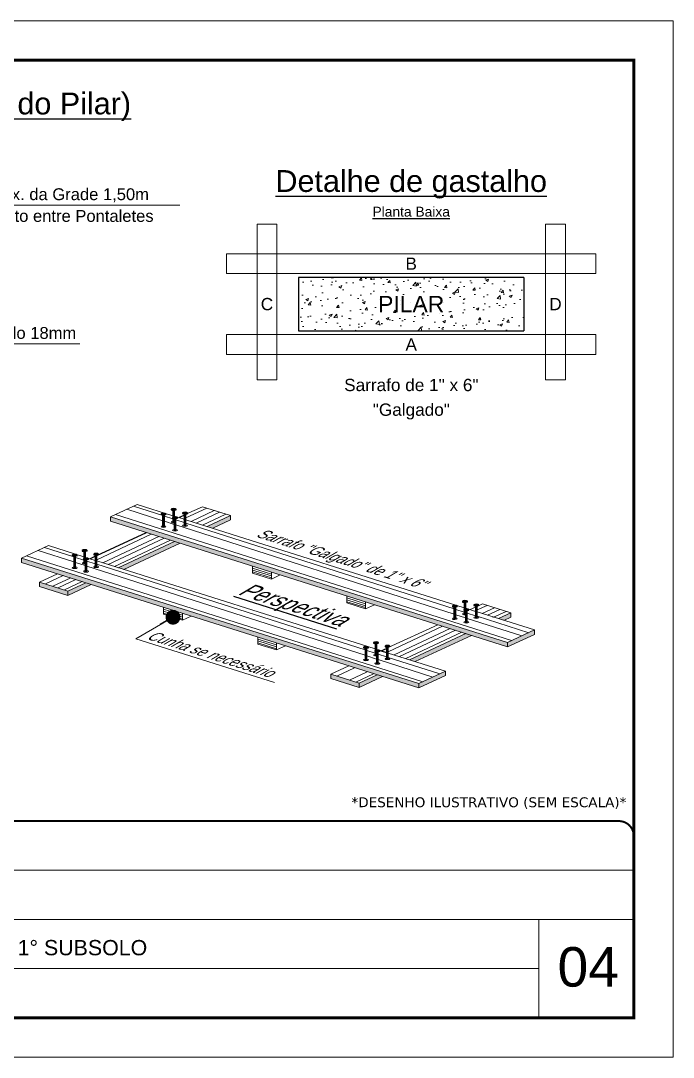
# Model space of a CAD drawing. Extents: x 2949 to 9230, y 1140 to 12527.
# Drawn here: x 8542 to 9203, y 11477 to 12527 of the extents above; entities that cross this region are included whole.
import ezdxf
from ezdxf.enums import TextEntityAlignment as Align

# ---------------------------------------------------------------- set-up
doc = ezdxf.new("R2010")
doc.units = 0
doc.linetypes.add('CONTINUO', pattern=[0])
doc.linetypes.add('DASHED', pattern=[0.75, 0.5, -0.25])
for name, color, linetype, lineweight in [('CARIMBO', 255, 'Continuous', 9), ('Folhas', 255, 'Continuous', 9), ('Hachura', 251, 'Continuous', 9), ('Madeira', 126, 'Continuous', 18), ('SARRAFO DE PRESSAO', 251, 'DASHED', 9)]:
    doc.layers.add(name, color=color, linetype=linetype, lineweight=lineweight)
doc.layers.add('COTA', color=241, linetype='Continuous')
doc.layers.add('Demarcação 2', color=7, linetype='Continuous', lineweight=9, true_color=0xe0e0e0)
doc.styles.add('ARIAL', font='arial.ttf')
doc.styles.get("Standard").update_dxf_attribs({"font": 'arial.ttf'})
doc.styles.add('stylellllll', font='verdana.ttf', dxfattribs={"height": 2})
doc.dimstyles.new('3x', dxfattribs={"dimtxt": 10, "dimasz": 5, "dimexe": 7, "dimexo": 5, "dimgap": 4, "dimtad": 1, "dimdec": 4, "dimlfac": 0.3333333333333333, "dimdsep": 46, "dimtxsty": 'Standard', "dimblk": 'DOT', "dimcen": 0.09, "dimclrd": 1, "dimclre": 1, "dimclrt": 2, "dimadec": 0, "dimazin": 2, "dimtfac": 1, "dimtdec": 4, "dimtmove": 0, "dimatfit": 3, "dimldrblk": 'DOT', "dimfxl": 1, "dimtolj": 1, "dimtzin": 0, "dimlwd": 9, "dimlwe": 9, "dimarcsym": 0})

# ---------------------------------------------------------------- blocks, each defined once
blk = doc.blocks.new('_Dot')
at = {"color": 0, "linetype": 'ByBlock', "lineweight": -2}
blk.add_line((-0.5, 0), (-1, 0), dxfattribs=at)
at = {"color": 0, "linetype": 'ByBlock', "const_width": 0.5}
blk.add_lwpolyline([(-0.25, 0, 1), (0.25, 0, 1)], format="xyb", close=True, dxfattribs=at)
blk = doc.blocks.new('9999999999')
at = {"color": 30, "linetype": 'CONTINUO'}
for p, q in [((98564.56196592061, 34379.63774966353), (99583.97835781069, 34379.63774966353)), ((98564.56196592061, 34329.8268713108), (99487.97835781069, 34329.8268713108)), ((99583.97835781069, 34329.8268713108), (99487.97835781069, 34329.8268713108)), ((99487.97835781069, 34329.8268713108), (99487.97835781069, 34230.20511460536)), ((98564.56196592063, 34280.01599295808), (99487.97835781069, 34280.01599295808))]:
    blk.add_line(p, q, dxfattribs=at)
at = {"color": 30, "linetype": 'CONTINUO', "const_width": 2}
blk.add_lwpolyline([(99583.97835781069, 34230.20511460536), (99583.97835781069, 34414.44862801625, 0.4142135623730951), (99568.97835781069, 34429.44862801625), (98228.97835781069, 34429.44862801625, 0.4142135623730951), (98213.97835781069, 34414.44862801625), (98213.97835781069, 34245.20511460536, 0.4142135623730951), (98228.97835781069, 34230.20511460536), (99583.97835781069, 34230.20511460536)], format="xyb", dxfattribs=at)
at = {"layer": 'Folhas'}
blk.add_lwpolyline([(98138.97835781069, 34190.20511460536), (99623.97835781069, 34190.20511460536), (99623.97835781069, 35240.20511460536), (98138.97835781069, 35240.20511460536)], close=True, dxfattribs=at)
at = {"layer": 'Folhas', "color": 30, "const_width": 3}
blk.add_lwpolyline([(98213.97835781069, 34230.20511460536), (99583.97835781069, 34230.20511460536), (99583.97835781069, 35200.20511460536), (98213.97835781069, 35200.20511460536)], close=True, dxfattribs=at)
at = {"color": 7, "linetype": 'Continuous', "ltscale": 5, "style": 'ARIAL'}
blk.add_text('TRECHO I - 1° SUBSOLO', height=15.48288, dxfattribs=at).set_placement((98837.6812528586, 34293.50777397008))

msp = doc.modelspace()

# ---------------------------------------------------------------- hatches: boundary and pattern name
at = {"layer": 'Demarcação 2'}
h = msp.add_hatch(color=256, dxfattribs=at)
h.paths.add_polyline_path([(8560.99537230769, 11958.07961275069), (8560.99537230769, 11953.67961275069), (8589.599247889448, 11944.63426578653), (8589.599247889448, 11949.03426578654)])
h.paths.add_polyline_path([(8613.389618349815, 11955.65815242666), (8607.745727480826, 11957.44290886614), (8589.599247889448, 11949.03426578654), (8589.599247889448, 11944.63426578654)])
h.paths.add_polyline_path([(8703.396157123003, 11997.36502210148), (8697.752266253956, 11999.14977854096), (8640.609337736882, 11972.67111704607), (8646.25322860587, 11970.88636060661)])
h.paths.add_polyline_path([(8754.406246970437, 12025.40187336102), (8730.61587651007, 12014.37798672089), (8736.259767379059, 12012.59323028144), (8754.406246970379, 12021.00187336104)])
h = msp.add_hatch(color=256, dxfattribs=at)
h.paths.add_polyline_path([(8632.76304644064, 12024.10119089977), (8632.76304644064, 12019.70119089978), (9034.870301454823, 11892.54360947311), (9034.870301454823, 11896.9436094731)])
h.paths.add_polyline_path([(9062.09002084189, 11905.15657409251), (9062.09002084189, 11909.55657409249), (9034.870301454823, 11896.94360947309), (9034.870301454823, 11892.54360947308)])
h = msp.add_hatch(color=256, dxfattribs=at)
h.paths.add_polyline_path([(8542.756507667451, 11982.39432122495), (8542.756507667451, 11977.99432122496), (8944.863762681693, 11850.83673979823), (8944.863762681693, 11855.23673979824)])
h.paths.add_polyline_path([(8972.083482068701, 11863.44970441765), (8972.083482068701, 11867.84970441764), (8944.863762681693, 11855.23673979824), (8944.863762681693, 11850.83673979823)])
h = msp.add_hatch(color=256, dxfattribs=at)
h.paths.add_polyline_path([(8998.318568254967, 11904.10229172191), (8992.67467738592, 11905.88704816137), (8935.531748868845, 11879.40838666646), (8941.175639737834, 11877.62363022701)])
h.paths.add_polyline_path([(9038.040876364365, 11926.90865586038), (9025.538287641975, 11921.1152563413), (9031.182178511022, 11919.33049990185), (9038.040876364365, 11922.50865586039)])
h.paths.add_polyline_path([(8908.312029481778, 11862.39542204706), (8902.66813861279, 11864.18017848652), (8884.521659021411, 11855.77153540692), (8884.521659021411, 11851.37153540692)])
h.paths.add_polyline_path([(8855.917783439596, 11864.81688237107), (8855.917783439596, 11860.41688237108), (8884.521659021411, 11851.37153540691), (8884.521659021411, 11855.77153540689)])
at = {"layer": 'Hachura'}
h = msp.add_hatch(dxfattribs=at)
h.set_pattern_fill('AR-CONC', color=256, scale=4, style=0)
h.set_pattern_definition([(49.99999999999999, (9107.453344566078, 16566.35760579072), (28.69040730403014, -2.510085399303804), [3, -33]), (355, (9107.453344566078, 16566.35760579072), (-5.55005334452, 30.08768534800047), [2.4, -26.4]), (100.4514, (9109.844211766089, 16566.14843219072), (23.14037526856086, 27.57758168243814), [2.549607599999986, -28.04568447999988]), (46.18420000000002, (9107.453344566078, 16574.35760579072), (42.68964194502578, -6.620760573160723), [4.499999999999991, -49.49999999999993]), (96.63559999999998, (9111.010814366076, 16573.80587351072), (37.38650822194813, 38.96471483601767), [3.824411519999993, -42.06851999999989]), (351.1842, (9107.453344566078, 16574.35760579072), (37.38647780534509, 38.96474403701298), [3.6, -39.6]), (21, (9111.453344566078, 16572.35760579072), (23.87628208473847, -16.10475562661355), [3, -33]), (326.0000000000001, (9111.453344566078, 16572.35760579072), (9.732613276863269, 29.00600180187412), [2.4, -26.4]), (71.4514, (9113.443033886084, 16571.01554155071), (33.6089051432596, 12.9012198683981), [2.5496076, -28.04568448]), (37.50000000000001, (9107.453344566078, 16566.35760579072), (0.4863942126916267, 13.31575415325246), [0, -26.08, 0, -26.8, 0, -26.5]), (7.499999999999999, (9107.453344566078, 16566.35760579072), (10.52278149768594, 15.77646847529441), [0, -15.28, 0, -25.48, 0, -10.1]), (327.5, (9098.533344566094, 16566.35760579072), (21.35289744689636, -0.902194869375192), [0, -10, 0, -31.2, 0, -41.4]), (317.5, (9094.533344566094, 16566.35760579072), (23.32744677369545, 4.004199293292706), [0, -13, 0, -20.72, 0, -29.4])])
h.paths.add_polyline_path([(8823.201665785833, 12266.66286488222), (8823.201665785833, 12212.74926488223), (9051.297665785853, 12212.74926488223), (9051.297665785853, 12266.66286488222)])
h.paths.add_polyline_path([(8899.61368433971, 12227.26446488223), (8974.885647231975, 12227.26446488223), (8974.885647231975, 12252.14766488222), (8899.61368433971, 12252.14766488222)], flags=24)
h = msp.add_hatch(dxfattribs=at)
h.set_pattern_fill('ANSI31', color=256, scale=15, angle=117.5, style=0)
h.set_pattern_definition([(162.5, (2131.409664830906, 18921.5343024498), (-0.5638233740705125, -1.788219282652925), [])])
h.paths.add_polyline_path([(8795.678173172026, 11968.18286280536), (8776.608922784158, 11974.2130941148), (8776.608922784158, 11967.2130941148), (8795.678173172026, 11961.18286280536)])
h = msp.add_hatch(dxfattribs=at)
h.set_pattern_fill('ANSI31', color=256, scale=15, angle=117.5, style=0)
h.set_pattern_definition([(162.5, (2226.755916770184, 18891.38314590261), (-0.5638233740705125, -1.788219282652925), [])])
h.paths.add_polyline_path([(8891.024425111274, 11938.03170625816), (8871.955174723436, 11944.0619375676), (8871.955174723436, 11937.0619375676), (8891.024425111274, 11931.03170625816)])
h = msp.add_hatch(dxfattribs=at)
h.set_pattern_fill('ANSI31', color=256, scale=15, angle=117.5, style=0)
h.set_pattern_definition([(162.5, (2041.403126057747, 18879.82743277492), (-0.5638233740705125, -1.788219282652925), [])])
h.paths.add_polyline_path([(8705.671634398837, 11919.47599313048), (8705.671634398837, 11926.47599313048), (8686.602384011, 11932.50622443993), (8686.602384011, 11925.50622443992)])
h = msp.add_hatch(dxfattribs=at)
h.set_pattern_fill('ANSI31', color=256, scale=15, angle=117.5, style=0)
h.set_pattern_definition([(162.5, (2136.749377997025, 18849.67627622773), (-0.5638233740705125, -1.788219282652925), [])])
h.paths.add_polyline_path([(8801.017886338115, 11896.32483658329), (8781.948635950248, 11902.35506789272), (8781.948635950248, 11895.35506789272), (8801.017886338115, 11889.32483658328)])

# ---------------------------------------------------------------- linework, layer by layer
for p, q in [((8684.047507640877, 12027.13269811791), (8684.047507640877, 12026.56012920088)), ((8684.079949192615, 12027.13269811791), (8686.665305744886, 12026.43995391759)), ((8684.164695140877, 12026.44294170088), (8685.6547961779, 12025.90058927737)), ((8684.288081442559, 12027.41272016878), (8687.639543417172, 12026.51469863922)), ((8684.810485782597, 12027.62720997548), (8688.365272476658, 12026.67470775156)), ((8685.6547961779, 12025.90058927737), (8685.6547961779, 12013.46686057093)), ((8685.696838378179, 12027.7854017414), (8688.872200685233, 12026.93456597555)), ((8685.9008899279, 12013.4389817633), (8685.9008899279, 12025.35127816388)), ((8688.856902409025, 12026.44294170088), (8687.366801372002, 12025.90058927737)), ((8687.366801372002, 12013.46260165768), (8687.366801372002, 12025.90058927737)), ((8688.974089909025, 12026.56012920088), (8688.974089909025, 12027.13269811791)), ((8694.259282906976, 12031.86458966687), (8694.259282906976, 12031.29202074984)), ((8694.291724458715, 12031.86458966687), (8696.877081010985, 12031.17184546655)), ((8694.376470406976, 12031.17483324984), (8695.866571444, 12030.63248082633)), ((8694.499856708659, 12032.14461171774), (8697.851318683272, 12031.24659018818)), ((8695.022261048696, 12032.35910152444), (8698.577047742758, 12031.40659930052)), ((8695.632175729348, 12023.46930145599), (8695.632175729348, 12022.89673253895)), ((8695.664617281087, 12023.46930145599), (8698.249973833357, 12022.77655725565)), ((8695.749363229348, 12022.77954503895), (8697.239464266371, 12022.23719261541)), ((8695.866571444, 12030.63248082633), (8695.866571444, 12023.74531795831)), ((8695.866571444, 12022.7368847376), (8695.866571444, 12018.19875211989)), ((8695.87274953103, 12023.74932350685), (8699.224211505643, 12022.85130197728)), ((8695.908613644278, 12032.51729329036), (8699.083975951333, 12031.6664575245)), ((8696.112665194, 12023.86949723075), (8696.112665194, 12030.08316971284)), ((8696.112665194, 12018.17087331226), (8696.112665194, 12022.64731393776)), ((8696.395153871068, 12023.96381331356), (8699.94994056513, 12023.0113110896)), ((8697.28150646665, 12024.12200507946), (8700.456868773705, 12023.2711693136)), ((8699.068677675124, 12031.17483324984), (8697.578576638101, 12030.63248082633)), ((8697.578576638101, 12024.14648860927), (8697.578576638101, 12030.63248082633)), ((8700.441570497496, 12022.77954503895), (8698.951469460473, 12022.23719261541)), ((8699.185865175124, 12031.29202074984), (8699.185865175124, 12031.86458966687)), ((8700.558757997496, 12022.89673253895), (8700.558757997496, 12023.46930145599)), ((8702.012000928255, 12023.42333368504), (8707.451239532471, 12025.94374629827)), ((8705.843950995448, 12028.20119300494), (8705.843950995448, 12027.62862408791)), ((8705.876392547187, 12028.20119300494), (8708.461749099457, 12027.50844880461)), ((8705.961138495448, 12027.51143658791), (8707.451239532471, 12026.96908416437)), ((8706.08452479713, 12028.48121505581), (8709.435986771743, 12027.58319352624)), ((8706.606929137168, 12028.69570486252), (8710.16171583123, 12027.74320263856)), ((8707.451239532471, 12026.96908416437), (8707.451239532471, 12014.53535545796)), ((8707.49328173275, 12028.85389662842), (8710.668644039804, 12028.00306086256)), ((8707.697333282471, 12014.50747665031), (8707.697333282471, 12026.41977305089)), ((8709.163244726573, 12026.73704841263), (8711.085240723944, 12027.62765522489)), ((8710.653345763596, 12027.51143658791), (8709.163244726573, 12026.96908416437)), ((8709.163244726573, 12014.53109654468), (8709.163244726573, 12026.96908416437)), ((8710.770533263596, 12027.62862408791), (8710.770533263596, 12028.20119300494)), ((8697.239464266371, 12022.23719261541), (8697.239464266371, 12009.803463909)), ((8697.485558016371, 12009.77558510135), (8697.485558016371, 12021.68788150193)), ((8698.951469460473, 12009.79920499572), (8698.951469460473, 12022.23719261541)), ((8619.156705953385, 11985.03017873778), (8669.148390672199, 12008.19512550511)), ((8594.040968867688, 11985.42582844309), (8594.040968867688, 11984.85325952606)), ((8594.073410419427, 11985.42582844309), (8596.658766971697, 11984.73308424277)), ((8594.158156367688, 11984.73607202606), (8595.648257404711, 11984.19371960255)), ((8594.28154266937, 11985.70585049396), (8597.633004643983, 11984.80782896439)), ((8594.803947009408, 11985.92034030066), (8598.35873370347, 11984.96783807674)), ((8595.648257404711, 11984.19371960255), (8595.648257404711, 11971.75999089611)), ((8595.69029960499, 11986.07853206659), (8598.865661912045, 11985.22769630073)), ((8595.894351154711, 11971.73211208848), (8595.894351154711, 11983.64440848905)), ((8598.850363635836, 11984.73607202606), (8597.360262598813, 11984.19371960255)), ((8597.360262598813, 11971.75573198286), (8597.360262598813, 11984.19371960255)), ((8598.967551135836, 11984.85325952606), (8598.967551135836, 11985.42582844309)), ((8604.252744133788, 11990.15771999205), (8604.252744133788, 11989.58515107502)), ((8604.285185685527, 11990.15771999205), (8606.870542237797, 11989.46497579173)), ((8604.369931633788, 11989.46796357502), (8605.860032670811, 11988.92561115151)), ((8604.49331793547, 11990.43774204292), (8607.844779910083, 11989.53972051334)), ((8605.015722275508, 11990.65223184962), (8608.57050896957, 11989.6997296257)), ((8605.62563695616, 11981.76243178117), (8605.62563695616, 11981.18986286413)), ((8605.658078507899, 11981.76243178117), (8608.243435060169, 11981.06968758082)), ((8605.74282445616, 11981.07267536413), (8607.232925493183, 11980.53032294059)), ((8605.860032670811, 11988.92561115151), (8605.860032670811, 11982.03844828349)), ((8605.860032670811, 11981.03001506278), (8605.860032670811, 11976.49188244507)), ((8605.866210757842, 11982.04245383203), (8609.217672732513, 11981.14443230246)), ((8605.90207487109, 11990.81042361555), (8609.077437178144, 11989.95958784969)), ((8606.106126420811, 11982.16262755594), (8606.106126420811, 11988.37630003801)), ((8606.106126420811, 11976.46400363744), (8606.106126420811, 11980.94044426294)), ((8606.38861509788, 11982.25694363874), (8609.943401792, 11981.30444141478)), ((8607.232925493183, 11980.53032294059), (8607.232925493183, 11968.09659423417)), ((8607.274967693462, 11982.41513540463), (8610.450330000516, 11981.56429963877)), ((8609.062138901936, 11989.46796357502), (8607.572037864913, 11988.92561115151)), ((8607.572037864913, 11982.43961893445), (8607.572037864913, 11988.92561115151)), ((8610.435031724308, 11981.07267536413), (8608.944930687285, 11980.53032294059)), ((8608.944930687285, 11968.0923353209), (8608.944930687285, 11980.53032294059)), ((8609.179326401936, 11989.58515107502), (8609.179326401936, 11990.15771999205)), ((8610.552219224308, 11981.18986286413), (8610.552219224308, 11981.76243178117)), ((8612.005462155066, 11981.71646401022), (8617.444700759283, 11984.23687662342)), ((8615.83741222226, 11986.49432333013), (8615.83741222226, 11985.92175441309)), ((8615.869853773998, 11986.49432333013), (8618.455210326269, 11985.80157912978)), ((8615.95459972226, 11985.80456691309), (8617.444700759283, 11985.26221448955)), ((8616.077986023942, 11986.77434538099), (8619.429447998613, 11985.87632385142)), ((8616.60039036398, 11986.9888351877), (8620.155177058099, 11986.03633296374)), ((8617.444700759283, 11985.26221448955), (8617.444700759283, 11972.82848578313)), ((8617.486742959562, 11987.14702695359), (8620.662105266616, 11986.29619118773)), ((8617.690794509283, 11972.80060697549), (8617.690794509283, 11984.71290337607)), ((8620.646806990408, 11985.80456691309), (8619.156705953385, 11985.26221448955)), ((8619.156705953385, 11972.82422686986), (8619.156705953385, 11985.26221448955)), ((8620.763994490408, 11985.92175441309), (8620.763994490408, 11986.49432333013)), ((8607.479019243183, 11968.06871542653), (8607.479019243183, 11979.98101182711)), ((8989.18169403894, 11938.60185928728), (8989.18169403894, 11938.02929037025)), ((8989.214135590679, 11938.60185928728), (8991.799492142949, 11937.90911508696)), ((8989.422267840622, 11938.88188133815), (8992.773729815235, 11937.98385980859)), ((8989.94467218066, 11939.09637114487), (8993.499458874721, 11938.14386892093)), ((8990.831024776242, 11939.25456291077), (8994.006387083296, 11938.40372714492)), ((8994.108276307088, 11938.02929037025), (8994.108276307088, 11938.60185928728)), ((8978.96991877284, 11933.86996773832), (8978.96991877284, 11933.29739882129)), ((8979.002360324579, 11933.86996773832), (8981.58771687685, 11933.177223538)), ((8979.08710627284, 11933.18021132129), (8980.577207309805, 11932.63785889778)), ((8979.210492574523, 11934.14998978919), (8982.561954549135, 11933.25196825963)), ((8979.73289691456, 11934.36447959591), (8983.287683608622, 11933.41197737197)), ((8980.577207309805, 11932.63785889778), (8980.577207309805, 11920.20413019134)), ((8980.619249510142, 11934.52267136181), (8983.794611817197, 11933.67183559596)), ((8980.823301059805, 11920.17625138371), (8980.823301059805, 11932.08854778429)), ((8983.779313540988, 11933.18021132129), (8982.289212503965, 11932.63785889778)), ((8982.289212503965, 11920.19987127809), (8982.289212503965, 11932.63785889778)), ((8983.896501040988, 11933.29739882129), (8983.896501040988, 11933.86996773832)), ((8989.29888153894, 11937.91210287025), (8990.788982575905, 11937.36975044674)), ((8990.554586861312, 11930.2065710764), (8990.554586861312, 11929.63400215936)), ((8990.58702841305, 11930.2065710764), (8993.17238496532, 11929.51382687606)), ((8990.671774361312, 11929.51681465936), (8992.161875398335, 11928.97446223582)), ((8990.788982575905, 11937.36975044674), (8990.788982575905, 11930.48258757872)), ((8990.788982575905, 11929.47415435801), (8990.788982575905, 11924.9360217403)), ((8990.795160662994, 11930.48659312726), (8994.146622637607, 11929.58857159769)), ((8991.035076325905, 11930.60676685118), (8991.035076325905, 11936.82043933325)), ((8991.035076325905, 11924.90814293267), (8991.035076325905, 11929.38458355817)), ((8991.317565003032, 11930.70108293397), (8994.872351697093, 11929.74858071001)), ((8992.161875398335, 11928.97446223582), (8992.161875398335, 11916.54073352941)), ((8992.203917598614, 11930.85927469987), (8995.379279905668, 11930.00843893402)), ((8992.407969148335, 11916.51285472176), (8992.407969148335, 11928.42515112234)), ((8993.991088807088, 11937.91210287025), (8992.500987770065, 11937.36975044674)), ((8992.500987770065, 11930.88375822968), (8992.500987770065, 11937.36975044674)), ((8995.36398162946, 11929.51681465936), (8993.873880592437, 11928.97446223582)), ((8993.873880592437, 11916.53647461613), (8993.873880592437, 11928.97446223582)), ((8995.48116912946, 11929.63400215936), (8995.48116912946, 11930.2065710764)), ((9000.766362127411, 11934.93846262536), (9000.766362127411, 11934.36589370832)), ((9000.79880367915, 11934.93846262536), (9003.38416023142, 11934.24571842502)), ((9000.883549627411, 11934.24870620832), (9002.373650664435, 11933.70635378478)), ((9001.006935929094, 11935.21848467622), (9004.358397903707, 11934.32046314665)), ((9001.529340269131, 11935.43297448293), (9005.084126963193, 11934.48047225897)), ((9002.373650664435, 11933.70635378478), (9002.373650664435, 11921.27262507837)), ((9002.415692864713, 11935.59116624883), (9005.591055171768, 11934.74033048297)), ((9002.619744414435, 11921.24474627072), (9002.619744414435, 11933.1570426713)), ((9005.57575689556, 11934.24870620832), (9004.085655858536, 11933.70635378478)), ((9004.085655858536, 11921.26836616509), (9004.085655858536, 11933.70635378478)), ((9005.69294439556, 11934.36589370832), (9005.69294439556, 11934.93846262536)), ((8899.175155265752, 11896.89498961245), (8899.175155265752, 11896.3224206954)), ((8899.20759681749, 11896.89498961245), (8901.79295336976, 11896.20224541211)), ((8899.415729067434, 11897.1750116633), (8902.767191042047, 11896.27699013376)), ((8899.938133407471, 11897.38950147002), (8903.492920101533, 11896.43699924608)), ((8900.824486003054, 11897.54769323593), (8903.999848310108, 11896.69685747007)), ((8904.1017375339, 11896.3224206954), (8904.1017375339, 11896.89498961245)), ((8888.963379999652, 11892.16309806349), (8888.963379999652, 11891.59052914644)), ((8888.99582155139, 11892.16309806349), (8891.581178103661, 11891.47035386315)), ((8889.080567499652, 11891.47334164644), (8890.570668536675, 11890.93098922293)), ((8889.203953801334, 11892.44312011434), (8892.555415775947, 11891.5450985848)), ((8889.726358141372, 11892.65760992106), (8893.281144835433, 11891.70510769712)), ((8890.570668536675, 11890.93098922293), (8890.570668536675, 11878.49726051649)), ((8890.612710736954, 11892.81580168697), (8893.788073044008, 11891.96496592111)), ((8890.816762286675, 11878.46938170887), (8890.816762286675, 11890.38167810945)), ((8893.7727747678, 11891.47334164644), (8892.282673730777, 11890.93098922293)), ((8892.282673730777, 11878.49300160324), (8892.282673730777, 11890.93098922293)), ((8893.8899622678, 11891.59052914644), (8893.8899622678, 11892.16309806349)), ((8899.292342765752, 11896.2052331954), (8900.782443802775, 11895.66288077189)), ((8900.548048088123, 11888.49970140155), (8900.548048088123, 11887.92713248451)), ((8900.580489639862, 11888.49970140155), (8903.165846192132, 11887.80695720123)), ((8900.665235588123, 11887.80994498451), (8902.155336625146, 11887.26759256098)), ((8900.782443802775, 11895.66288077189), (8900.782443802775, 11888.77571790387)), ((8900.782443802775, 11887.76728468317), (8900.782443802775, 11883.22915206545)), ((8900.788621889806, 11888.77972345242), (8904.140083864419, 11887.88170192284)), ((8901.028537552775, 11888.89989717633), (8901.028537552775, 11895.11356965841)), ((8901.028537552775, 11883.20127325783), (8901.028537552775, 11887.67771388332)), ((8901.311026229843, 11888.99421325912), (8904.865812923905, 11888.04171103517)), ((8902.155336625146, 11887.26759256098), (8902.155336625146, 11874.83386385456)), ((8902.197378825425, 11889.15240502503), (8905.37274113248, 11888.30156925918)), ((8902.401430375146, 11874.80598504691), (8902.401430375146, 11886.71828144749)), ((8903.9845500339, 11896.2052331954), (8902.494448996877, 11895.66288077189)), ((8902.494448996877, 11889.17688855483), (8902.494448996877, 11895.66288077189)), ((8902.494448996877, 11889.85570661955), (8912.367111891246, 11886.73369397183)), ((8905.357442856272, 11887.80994498451), (8903.867341819248, 11887.26759256098)), ((8903.867341819248, 11874.82960494129), (8903.867341819248, 11887.26759256098)), ((8905.474630356272, 11887.92713248451), (8905.474630356272, 11888.49970140155)), ((8906.92787328703, 11888.45373363061), (8912.367111891246, 11890.97414624384)), ((8906.92787328703, 11888.45373363062), (8912.367111891246, 11890.97414624384)), ((8910.759823354223, 11893.23159295051), (8910.759823354223, 11892.65902403347)), ((8910.792264905962, 11893.23159295051), (8913.377621458232, 11892.53884875019)), ((8910.877010854223, 11892.54183653347), (8912.367111891246, 11891.99948410994)), ((8911.000397155905, 11893.51161500137), (8914.351859130518, 11892.6135934718)), ((8911.522801495943, 11893.72610480808), (8915.077588190004, 11892.77360258413)), ((8912.367111891246, 11891.99948410994), (8912.367111891246, 11879.56575540352)), ((8912.409154091525, 11893.88429657399), (8915.58451639858, 11893.03346080814)), ((8912.613205641246, 11879.53787659587), (8912.613205641246, 11891.45017299645)), ((8915.569218122371, 11892.54183653347), (8914.079117085348, 11891.99948410994)), ((8914.079117085348, 11879.56149649025), (8914.079117085348, 11891.99948410994)), ((8915.686405622371, 11892.65902403347), (8915.686405622371, 11893.23159295051))]:
    msp.add_line(p, q)
at = {"const_width": 0.1171875}
for points in [[(8697.371550915268, 12026.04345817414, -0.1838797575919142), (8696.12892270254, 12026.04345817414, -0.1838797575919142)], [(8697.371550915268, 12025.10595817414, -0.1838797575919142), (8696.12892270254, 12025.10595817414, -0.1838797575919142)], [(8696.799117359478, 12024.05489521661, -0.09823589204761603), (8696.12892270254, 12024.16845817414)], [(8697.371550915268, 12024.16845817414, -0.02573321317249766), (8697.200576425792, 12024.11326743952, -0.02573321317249766)], [(8687.159775649168, 12021.31156662518, -0.1838797575919142), (8685.917147436441, 12021.31156662518, -0.1838797575919142)], [(8687.159775649168, 12020.37406662518, -0.1838797575919142), (8685.917147436441, 12020.37406662518, -0.1838797575919142)], [(8687.159775649168, 12019.43656662518, -0.1838797575919142), (8685.917147436441, 12019.43656662518, -0.1838797575919142)], [(8687.159775649168, 12018.49906662518, -0.1838797575919142), (8685.917147436441, 12018.49906662518, -0.1838797575919142)], [(8687.159775649168, 12017.56156662518, -0.1838797575919142), (8685.917147436441, 12017.56156662518, -0.1838797575919142)], [(8687.159775649168, 12016.62406662518, -0.1838797575919142), (8685.917147436441, 12016.62406662518, -0.1838797575919142)], [(8687.159775649168, 12015.68656662518, -0.1838797575919142), (8685.917147436441, 12015.68656662518, -0.1838797575919142)], [(8687.159775649168, 12014.74906662518, -0.1838797575919142), (8685.917147436441, 12014.74906662518, -0.1838797575919142)], [(8697.221097029425, 12022.24387774295, -0.1605237656788521), (8696.12892270254, 12022.29345817414)], [(8697.239464266371, 12021.31162822553, -0.1633298120619627), (8696.12892270254, 12021.35595817414)], [(8697.239464266371, 12020.37412822553, -0.1633298120619627), (8696.12892270254, 12020.41845817414)], [(8697.239464266371, 12019.43662822553, -0.1633298120619627), (8696.12892270254, 12019.48095817414)], [(8698.74444373764, 12017.64816996322, -0.1838797575919142), (8697.501815524913, 12017.64816996322, -0.1838797575919142)], [(8698.74444373764, 12016.71066996322, -0.1838797575919142), (8697.501815524913, 12016.71066996322, -0.1838797575919142)], [(8698.74444373764, 12015.77316996322, -0.1838797575919142), (8697.501815524913, 12015.77316996322, -0.1838797575919142)], [(8698.74444373764, 12014.83566996322, -0.1838797575919142), (8697.501815524913, 12014.83566996322, -0.1838797575919142)], [(8698.74444373764, 12013.89816996322, -0.1838797575919142), (8697.501815524913, 12013.89816996322, -0.1838797575919142)], [(8698.74444373764, 12012.96066996322, -0.1838797575919142), (8697.501815524913, 12012.96066996322, -0.1838797575919142)], [(8698.74444373764, 12012.02316996322, -0.1838797575919142), (8697.501815524913, 12012.02316996322, -0.1838797575919142)], [(8708.95621900374, 12022.38006151218, -0.1838797575919142), (8707.713590791012, 12022.38006151218, -0.1838797575919142)], [(8708.95621900374, 12021.44256151218, -0.1838797575919142), (8707.713590791012, 12021.44256151218, -0.1838797575919142)], [(8708.95621900374, 12020.50506151218, -0.1838797575919142), (8707.713590791012, 12020.50506151218, -0.1838797575919142)], [(8708.95621900374, 12019.56756151218, -0.1838797575919142), (8707.713590791012, 12019.56756151218, -0.1838797575919142)], [(8708.95621900374, 12018.63006151218, -0.1838797575919142), (8707.713590791012, 12018.63006151218, -0.1838797575919142)], [(8708.95621900374, 12017.69256151218, -0.1838797575919142), (8707.713590791012, 12017.69256151218, -0.1838797575919142)], [(8708.95621900374, 12016.75506151218, -0.1838797575919142), (8707.713590791012, 12016.75506151218, -0.1838797575919142)], [(8708.95621900374, 12015.81756151218, -0.1838797575919142), (8707.713590791012, 12015.81756151218, -0.1838797575919142)], [(8698.74444373764, 12011.08566996322, -0.1838797575919142), (8697.501815524913, 12011.08566996322, -0.1838797575919142)], [(8607.36501214208, 11984.33658849932, -0.1838797575919142), (8606.122383929353, 11984.33658849932, -0.1838797575919142)], [(8607.36501214208, 11983.39908849932, -0.1838797575919142), (8606.122383929353, 11983.39908849932, -0.1838797575919142)], [(8606.79257858629, 11982.34802554179, -0.09823589204761603), (8606.122383929353, 11982.46158849932)], [(8607.214558256295, 11980.53700806813, -0.1605237656788521), (8606.122383929353, 11980.58658849932)], [(8607.36501214208, 11982.46158849932, -0.02573321317249766), (8607.194037652662, 11982.40639776468, -0.02573321317249766)], [(8618.949680230551, 11980.67319183737, -0.1838797575919142), (8617.707052017824, 11980.67319183737, -0.1838797575919142)], [(8597.15323687598, 11979.60469695036, -0.1838797575919142), (8595.910608663253, 11979.60469695036, -0.1838797575919142)], [(8597.15323687598, 11978.66719695036, -0.1838797575919142), (8595.910608663253, 11978.66719695036, -0.1838797575919142)], [(8597.15323687598, 11977.72969695036, -0.1838797575919142), (8595.910608663253, 11977.72969695036, -0.1838797575919142)], [(8597.15323687598, 11976.79219695036, -0.1838797575919142), (8595.910608663253, 11976.79219695036, -0.1838797575919142)], [(8597.15323687598, 11975.85469695036, -0.1838797575919142), (8595.910608663253, 11975.85469695036, -0.1838797575919142)], [(8597.15323687598, 11974.91719695036, -0.1838797575919142), (8595.910608663253, 11974.91719695036, -0.1838797575919142)], [(8597.15323687598, 11973.97969695036, -0.1838797575919142), (8595.910608663253, 11973.97969695036, -0.1838797575919142)], [(8597.15323687598, 11973.04219695036, -0.1838797575919142), (8595.910608663253, 11973.04219695036, -0.1838797575919142)], [(8607.232925493183, 11979.60475855071, -0.1633298120619627), (8606.122383929353, 11979.64908849932)], [(8607.232925493183, 11978.66725855071, -0.1633298120619627), (8606.122383929353, 11978.71158849932)], [(8607.232925493183, 11977.72975855071, -0.1633298120619627), (8606.122383929353, 11977.77408849932)], [(8608.737904964451, 11975.94130028841, -0.1838797575919142), (8607.495276751724, 11975.94130028841, -0.1838797575919142)], [(8608.737904964451, 11975.00380028841, -0.1838797575919142), (8607.495276751724, 11975.00380028841, -0.1838797575919142)], [(8608.737904964451, 11974.06630028841, -0.1838797575919142), (8607.495276751724, 11974.06630028841, -0.1838797575919142)], [(8608.737904964451, 11973.12880028841, -0.1838797575919142), (8607.495276751724, 11973.12880028841, -0.1838797575919142)], [(8608.737904964451, 11972.19130028841, -0.1838797575919142), (8607.495276751724, 11972.19130028841, -0.1838797575919142)], [(8608.737904964451, 11971.25380028841, -0.1838797575919142), (8607.495276751724, 11971.25380028841, -0.1838797575919142)], [(8608.737904964451, 11970.31630028841, -0.1838797575919142), (8607.495276751724, 11970.31630028841, -0.1838797575919142)], [(8618.949680230551, 11979.73569183737, -0.1838797575919142), (8617.707052017824, 11979.73569183737, -0.1838797575919142)], [(8618.949680230551, 11978.79819183737, -0.1838797575919142), (8617.707052017824, 11978.79819183737, -0.1838797575919142)], [(8618.949680230551, 11977.86069183737, -0.1838797575919142), (8617.707052017824, 11977.86069183737, -0.1838797575919142)], [(8618.949680230551, 11976.92319183737, -0.1838797575919142), (8617.707052017824, 11976.92319183737, -0.1838797575919142)], [(8618.949680230551, 11975.98569183737, -0.1838797575919142), (8617.707052017824, 11975.98569183737, -0.1838797575919142)], [(8618.949680230551, 11975.04819183737, -0.1838797575919142), (8617.707052017824, 11975.04819183737, -0.1838797575919142)], [(8618.949680230551, 11974.11069183737, -0.1838797575919142), (8617.707052017824, 11974.11069183737, -0.1838797575919142)], [(8608.737904964451, 11969.37880028841, -0.1838797575919142), (8607.495276751724, 11969.37880028841, -0.1838797575919142)], [(8982.082186781074, 11928.04883624559, -0.1838797575919142), (8980.839558568347, 11928.04883624559, -0.1838797575919142)], [(8992.293962047173, 11932.78072779455, -0.1838797575919142), (8991.051333834446, 11932.78072779455, -0.1838797575919142)], [(8992.293962047173, 11931.84322779455, -0.1838797575919142), (8991.051333834446, 11931.84322779455, -0.1838797575919142)], [(8991.721528491384, 11930.79216483702, -0.09823589204761603), (8991.051333834446, 11930.90572779455)], [(8992.143508161389, 11928.98114736336, -0.1605237656788521), (8991.051333834446, 11929.03072779455)], [(8992.161875398335, 11928.04889784594, -0.1633298120619627), (8991.051333834446, 11928.09322779455)], [(8992.293962047173, 11930.90572779455, -0.02573321317249766), (8992.122987557756, 11930.85053705993, -0.02573321317249766)], [(9003.878630135703, 11929.11733113259, -0.1838797575919142), (9002.636001922976, 11929.11733113259, -0.1838797575919142)], [(9003.878630135703, 11928.17983113259, -0.1838797575919142), (9002.636001922976, 11928.17983113259, -0.1838797575919142)], [(8982.082186781074, 11927.11133624559, -0.1838797575919142), (8980.839558568347, 11927.11133624559, -0.1838797575919142)], [(8982.082186781074, 11926.17383624559, -0.1838797575919142), (8980.839558568347, 11926.17383624559, -0.1838797575919142)], [(8982.082186781074, 11925.23633624559, -0.1838797575919142), (8980.839558568347, 11925.23633624559, -0.1838797575919142)], [(8982.082186781074, 11924.29883624559, -0.1838797575919142), (8980.839558568347, 11924.29883624559, -0.1838797575919142)], [(8982.082186781074, 11923.36133624559, -0.1838797575919142), (8980.839558568347, 11923.36133624559, -0.1838797575919142)], [(8982.082186781074, 11922.42383624559, -0.1838797575919142), (8980.839558568347, 11922.42383624559, -0.1838797575919142)], [(8982.082186781074, 11921.48633624559, -0.1838797575919142), (8980.839558568347, 11921.48633624559, -0.1838797575919142)], [(8992.161875398335, 11927.11139784594, -0.1633298120619627), (8991.051333834446, 11927.15572779455)], [(8992.161875398335, 11926.17389784594, -0.1633298120619627), (8991.051333834446, 11926.21822779455)], [(8993.666854869603, 11924.38543958364, -0.1838797575919142), (8992.424226656876, 11924.38543958364, -0.1838797575919142)], [(8993.666854869603, 11923.44793958364, -0.1838797575919142), (8992.424226656876, 11923.44793958364, -0.1838797575919142)], [(8993.666854869603, 11922.51043958364, -0.1838797575919142), (8992.424226656876, 11922.51043958364, -0.1838797575919142)], [(8993.666854869603, 11921.57293958364, -0.1838797575919142), (8992.424226656876, 11921.57293958364, -0.1838797575919142)], [(8993.666854869603, 11920.63543958364, -0.1838797575919142), (8992.424226656876, 11920.63543958364, -0.1838797575919142)], [(8993.666854869603, 11919.69793958364, -0.1838797575919142), (8992.424226656876, 11919.69793958364, -0.1838797575919142)], [(8993.666854869603, 11918.76043958364, -0.1838797575919142), (8992.424226656876, 11918.76043958364, -0.1838797575919142)], [(8993.666854869603, 11917.82293958364, -0.1838797575919142), (8992.424226656876, 11917.82293958364, -0.1838797575919142)], [(9003.878630135703, 11927.24233113259, -0.1838797575919142), (9002.636001922976, 11927.24233113259, -0.1838797575919142)], [(9003.878630135703, 11926.30483113259, -0.1838797575919142), (9002.636001922976, 11926.30483113259, -0.1838797575919142)], [(9003.878630135703, 11925.36733113259, -0.1838797575919142), (9002.636001922976, 11925.36733113259, -0.1838797575919142)], [(9003.878630135703, 11924.42983113259, -0.1838797575919142), (9002.636001922976, 11924.42983113259, -0.1838797575919142)], [(9003.878630135703, 11923.49233113259, -0.1838797575919142), (9002.636001922976, 11923.49233113259, -0.1838797575919142)], [(9003.878630135703, 11922.55483113259, -0.1838797575919142), (9002.636001922976, 11922.55483113259, -0.1838797575919142)], [(8892.075648007944, 11886.34196657074, -0.1838797575919142), (8890.833019795216, 11886.34196657074, -0.1838797575919142)], [(8902.287423274043, 11891.0738581197, -0.1838797575919142), (8901.044795061316, 11891.0738581197, -0.1838797575919142)], [(8902.287423274043, 11890.1363581197, -0.1838797575919142), (8901.044795061316, 11890.1363581197, -0.1838797575919142)], [(8901.714989718253, 11889.08529516217, -0.09823589204761603), (8901.044795061316, 11889.1988581197)], [(8902.1369693882, 11887.27427768851, -0.1605237656788521), (8901.044795061316, 11887.3238581197)], [(8902.155336625146, 11886.3420281711, -0.1633298120619627), (8901.044795061316, 11886.3863581197)], [(8902.287423274043, 11889.1988581197, -0.02573321317249766), (8902.116448784567, 11889.14366738508, -0.02573321317249766)], [(8913.872091362515, 11887.41046145775, -0.1838797575919142), (8912.629463149788, 11887.41046145775, -0.1838797575919142)], [(8913.872091362515, 11886.47296145775, -0.1838797575919142), (8912.629463149788, 11886.47296145775, -0.1838797575919142)], [(8892.075648007944, 11885.40446657074, -0.1838797575919142), (8890.833019795216, 11885.40446657074, -0.1838797575919142)], [(8892.075648007944, 11884.46696657074, -0.1838797575919142), (8890.833019795216, 11884.46696657074, -0.1838797575919142)], [(8892.075648007944, 11883.52946657074, -0.1838797575919142), (8890.833019795216, 11883.52946657074, -0.1838797575919142)], [(8892.075648007944, 11882.59196657074, -0.1838797575919142), (8890.833019795216, 11882.59196657074, -0.1838797575919142)], [(8892.075648007944, 11881.65446657074, -0.1838797575919142), (8890.833019795216, 11881.65446657074, -0.1838797575919142)], [(8892.075648007944, 11880.71696657074, -0.1838797575919142), (8890.833019795216, 11880.71696657074, -0.1838797575919142)], [(8892.075648007944, 11879.77946657074, -0.1838797575919142), (8890.833019795216, 11879.77946657074, -0.1838797575919142)], [(8902.155336625146, 11885.4045281711, -0.1633298120619627), (8901.044795061316, 11885.4488581197)], [(8902.155336625146, 11884.4670281711, -0.1633298120619627), (8901.044795061316, 11884.5113581197)], [(8903.660316096415, 11882.67856990879, -0.1838797575919142), (8902.417687883688, 11882.67856990879, -0.1838797575919142)], [(8903.660316096415, 11881.74106990879, -0.1838797575919142), (8902.417687883688, 11881.74106990879, -0.1838797575919142)], [(8903.660316096415, 11880.80356990879, -0.1838797575919142), (8902.417687883688, 11880.80356990879, -0.1838797575919142)], [(8903.660316096415, 11879.86606990879, -0.1838797575919142), (8902.417687883688, 11879.86606990879, -0.1838797575919142)], [(8903.660316096415, 11878.92856990879, -0.1838797575919142), (8902.417687883688, 11878.92856990879, -0.1838797575919142)], [(8903.660316096415, 11877.99106990879, -0.1838797575919142), (8902.417687883688, 11877.99106990879, -0.1838797575919142)], [(8903.660316096415, 11877.05356990879, -0.1838797575919142), (8902.417687883688, 11877.05356990879, -0.1838797575919142)], [(8903.660316096415, 11876.11606990879, -0.1838797575919142), (8902.417687883688, 11876.11606990879, -0.1838797575919142)], [(8913.872091362515, 11885.53546145775, -0.1838797575919142), (8912.629463149788, 11885.53546145775, -0.1838797575919142)], [(8913.872091362515, 11884.59796145775, -0.1838797575919142), (8912.629463149788, 11884.59796145775, -0.1838797575919142)], [(8913.872091362515, 11883.66046145775, -0.1838797575919142), (8912.629463149788, 11883.66046145775, -0.1838797575919142)], [(8913.872091362515, 11882.72296145775, -0.1838797575919142), (8912.629463149788, 11882.72296145775, -0.1838797575919142)], [(8913.872091362515, 11881.78546145775, -0.1838797575919142), (8912.629463149788, 11881.78546145775, -0.1838797575919142)], [(8913.872091362515, 11880.84796145775, -0.1838797575919142), (8912.629463149788, 11880.84796145775, -0.1838797575919142)]]:
    msp.add_lwpolyline(points, format="xyb", dxfattribs=at)
for centre, start, end in [((8684.164695140877, 12026.56012920088), 180, 270), ((8688.856902409025, 12026.56012920088), 270, 0), ((8694.376470406976, 12031.29202074984), 180, 270), ((8695.749363229348, 12022.89673253895), 180, 270), ((8699.068677675124, 12031.29202074984), 270, 0), ((8700.441570497496, 12022.89673253895), 270, 0), ((8705.961138495448, 12027.62862408791), 180, 270), ((8710.653345763596, 12027.62862408791), 270, 0), ((8594.158156367688, 11984.85325952606), 180, 270), ((8598.850363635836, 11984.85325952606), 270, 0), ((8604.369931633788, 11989.58515107502), 180, 270), ((8605.74282445616, 11981.18986286413), 180, 270), ((8609.062138901936, 11989.58515107502), 270, 0), ((8610.435031724308, 11981.18986286413), 270, 0), ((8615.95459972226, 11985.92175441309), 180, 270), ((8620.646806990408, 11985.92175441309), 270, 0), ((8979.08710627284, 11933.29739882129), 180, 270), ((8983.779313540988, 11933.29739882129), 270, 0), ((8989.29888153894, 11938.02929037025), 180, 270), ((8990.671774361312, 11929.63400215936), 180, 270), ((8993.991088807088, 11938.02929037025), 270, 0), ((8995.36398162946, 11929.63400215936), 270, 0), ((9000.883549627411, 11934.36589370832), 180, 270), ((9005.57575689556, 11934.36589370832), 270, 0), ((8889.080567499652, 11891.59052914644), 180, 270), ((8893.7727747678, 11891.59052914644), 270, 0), ((8899.292342765752, 11896.3224206954), 180, 270), ((8900.665235588123, 11887.92713248451), 180, 270), ((8903.9845500339, 11896.3224206954), 270, 0), ((8905.357442856272, 11887.92713248451), 270, 0), ((8910.877010854223, 11892.65902403347), 180, 270), ((8915.569218122371, 11892.65902403347), 270, 0)]:
    msp.add_arc(centre, 0.1171875, start, end)
at = {"extrusion": (0, 0, -1)}
for centre in [(8686.52701955082, 12027.13269811791), (8696.73879481692, 12031.86458966687), (8698.111687639292, 12023.46930145599), (8708.323462905391, 12028.20119300494), (8596.520480777632, 11985.42582844309), (8606.732256043731, 11990.15771999205), (8608.105148866103, 11981.76243178117), (8618.316924132203, 11986.49432333013), (8991.661205948883, 11938.60185928728), (8981.449430682784, 11933.86996773832), (8993.034098771255, 11930.2065710764), (9003.245874037355, 11934.93846262536), (8901.654667175695, 11896.89498961245), (8891.442891909595, 11892.16309806349), (8903.027559998067, 11888.49970140155), (8913.239335264167, 11893.23159295051)]:
    msp.add_ellipse(centre, major_axis=(2.447070358204655, 0), ratio=0.2835443566743916, start_param=-1.570796326794897, end_param=4.71238898038469, dxfattribs=at)
at = {"layer": 'COTA'}
for p, q in [((8823.201665785833, 12266.66286488222), (8823.201665785833, 12212.74926488223)), ((9051.297665785853, 12266.66286488222), (8823.201665785833, 12266.66286488222)), ((9051.297665785853, 12266.66286488222), (9051.297665785853, 12212.74926488223)), ((8823.201665785833, 12212.74926488223), (9051.297665785853, 12212.74926488223))]:
    msp.add_line(p, q, dxfattribs=at)
at = {"layer": 'Hachura'}
for p, q in [((8781.201665785833, 12290.66286488222), (8781.201665785833, 12270.66286488222)), ((8801.201665785833, 12290.66286488222), (8801.201665785833, 12270.66286488222)), ((9073.297665785853, 12290.66286488222), (9073.297665785853, 12270.66286488222)), ((9093.297665785853, 12290.66286488222), (9093.297665785853, 12270.66286488222)), ((8781.201665785833, 12188.74926488223), (8781.201665785833, 12208.74926488223)), ((8801.201665785833, 12188.74926488223), (8801.201665785833, 12208.74926488223)), ((9073.297665785853, 12188.74926488223), (9073.297665785853, 12208.74926488223)), ((9093.297665785853, 12188.74926488223), (9093.297665785853, 12208.74926488223)), ((8656.031573693414, 12034.88326792312), (8685.6547961779, 12025.40214545435)), ((8709.163244726573, 12023.02386927128), (8730.35742558763, 12033.00678455091)), ((8637.843293199461, 12026.45525530861), (9038.93837763308, 11898.82865832961)), ((8649.455864772288, 12031.83624224331), (8685.6547961779, 12020.21842058912)), ((8687.366801372002, 12024.85420604901), (8695.866571444, 12022.13379435001)), ((8714.33228438886, 12019.52731482987), (8737.894535890111, 12030.62333907697)), ((8719.67700791781, 12017.83716348627), (8743.239259419119, 12028.93318773336)), ((8726.09429213879, 12015.80783839775), (8749.660533296497, 12026.90260100372)), ((8687.366801372002, 12019.6689631813), (8697.239464266371, 12016.50039349415)), ((8698.951469460473, 12021.14645085916), (8707.451239532471, 12018.42603916015)), ((8698.951469460473, 12015.95093608631), (8980.577207309805, 11925.56490897121)), ((8706.798099797132, 12021.90983511212), (8707.451239532471, 12022.21747798287)), ((8709.163244726573, 12017.87809975481), (8980.577207309805, 11931.01013593582)), ((8619.156705953385, 11980.71515357641), (8674.144027269125, 12006.61536523111)), ((8625.080556935078, 11977.58175266541), (8681.675558491756, 12004.23368401853)), ((8630.425280464027, 11975.89160132179), (8687.020282020763, 12002.54353267491)), ((8566.007654703135, 11993.16834467287), (8595.648257404711, 11983.69013061314)), ((8636.829363512137, 11973.86645081405), (8693.433947965066, 12000.5153517869)), ((8547.836754426331, 11984.74838563379), (8948.931838859891, 11857.12178865475)), ((8559.440762807353, 11990.12540459098), (8595.648257404711, 11978.50948955425)), ((8597.360262598813, 11983.14268048656), (8605.860032670811, 11980.42469796062)), ((8597.360262598813, 11977.96025224584), (8607.232925493183, 11974.79295181141)), ((8608.944930687285, 11979.43823611141), (8617.444700759283, 11976.7202535855)), ((8608.944930687285, 11974.24371450299), (8890.570668536675, 11883.89389385421)), ((8619.156705953385, 11976.17280345889), (8890.570668536675, 11889.38240779577)), ((8567.04135734131, 11956.16770286935), (8585.011603973486, 11964.63207574884)), ((8574.559588037577, 11953.79022765589), (8592.532066301705, 11962.25389483083)), ((8579.904311566526, 11952.1000763123), (8597.876789830654, 11960.56374348722)), ((8586.299840198451, 11950.07763095067), (8604.27536163581, 11958.54033578896)), ((8982.289212503965, 11930.46219653047), (8990.788982575905, 11927.74178483146)), ((9001.610887507704, 11928.68177073011), (9002.373650664435, 11929.04104859141)), ((9004.085655858536, 11929.8474398798), (9013.992054981558, 11934.51356705028)), ((9009.146460257092, 11926.29881147352), (9021.529165284097, 11932.13012157632)), ((9014.4911837861, 11924.6086601299), (9026.873888813047, 11930.4399702327)), ((9019.894396772987, 11922.10043013213), (9033.295162690425, 11928.40938350306)), ((8982.289212503965, 11925.01545156336), (8992.161875398335, 11921.84688187622)), ((8993.873880592437, 11926.75444134061), (9002.373650664435, 11924.03402964161)), ((8993.873880592437, 11921.2974244684), (9049.145434354403, 11903.55836341818)), ((9004.085655858536, 11923.48609023627), (9056.173507559026, 11906.81500384905)), ((8914.079117085348, 11887.45242319682), (8969.066438401089, 11913.35263485154)), ((8920.002968066983, 11884.31902228579), (8976.59796962372, 11910.97095363894)), ((8925.34769159599, 11882.62887094218), (8981.942693152727, 11909.28080229534)), ((8931.7517746441, 11880.60372043444), (8988.35635909703, 11907.25262140731)), ((8892.282673730777, 11888.8221303307), (8900.782443802775, 11886.10401495655)), ((8892.282673730777, 11883.32919164591), (8902.155336625146, 11880.15757851446)), ((8903.867341819248, 11885.11750489153), (8912.367111891246, 11882.39938951736)), ((8903.867341819248, 11879.60759334705), (8959.138895581214, 11861.85149374332)), ((8914.079117085348, 11881.85191263277), (8966.277755810617, 11865.15947022229)), ((8861.963768473273, 11862.90497248973), (8879.93401510545, 11871.36934536924)), ((8874.82672269849, 11858.83734593266), (8892.799200962618, 11867.30101310761)), ((8881.222251330415, 11856.81490057105), (8899.197772767773, 11865.27760540934))]:
    msp.add_line(p, q, dxfattribs=at)
at = {"layer": 'Madeira', "ltscale": 5}
for p, q in [((8781.201665785833, 12320.66286488223), (8781.201665785833, 12290.66286488222)), ((8801.201665785833, 12320.66286488223), (8781.201665785833, 12320.66286488223)), ((8801.201665785833, 12320.66286488223), (8801.201665785833, 12290.66286488222)), ((9073.297665785853, 12320.66286488223), (9073.297665785853, 12290.66286488222)), ((9073.297665785853, 12320.66286488223), (9093.297665785853, 12320.66286488223)), ((9093.297665785853, 12320.66286488223), (9093.297665785853, 12290.66286488222)), ((8750.201665785862, 12270.66286488222), (8750.201665785833, 12290.66286488222)), ((9124.297665785853, 12290.66286488222), (8750.201665785833, 12290.66286488222)), ((9124.297665785853, 12270.66286488222), (9124.297665785853, 12290.66286488222)), ((9124.297665785853, 12270.66286488222), (8750.201665785862, 12270.66286488222)), ((8801.201665785833, 12270.66286488222), (8801.201665785833, 12208.74926488223)), ((9073.297665785853, 12270.66286488222), (9073.297665785853, 12208.74926488223)), ((8750.201665785862, 12208.74926488223), (8750.201665785833, 12188.74926488223)), ((9124.297665785853, 12208.74926488223), (8750.201665785862, 12208.74926488223)), ((9124.297665785853, 12208.74926488223), (9124.297665785853, 12188.74926488223)), ((9124.297665785853, 12188.74926488223), (8750.201665785833, 12188.74926488223)), ((8781.201665785833, 12188.74926488223), (8781.201665785833, 12162.83566488223)), ((8801.201665785833, 12188.74926488223), (8801.201665785833, 12162.83566488223)), ((9073.297665785853, 12188.74926488223), (9073.297665785853, 12162.83566488223)), ((9093.297665785853, 12188.74926488223), (9093.297665785853, 12162.83566488223)), ((8801.201665785833, 12162.83566488223), (8781.201665785833, 12162.83566488223)), ((9073.297665785853, 12162.83566488223), (9093.297665785853, 12162.83566488223)), ((8632.76304644064, 12024.10119089977), (8659.982765827648, 12036.71415551919)), ((8659.982765827648, 12036.71415551919), (8695.866571444, 12025.3666906882)), ((8709.163244726573, 12026.73704841263), (8725.802371388621, 12034.44722032519)), ((8725.802371388621, 12034.44722032519), (8754.406246970437, 12025.40187336102)), ((8632.76304644064, 12024.10119089977), (9034.870301454823, 11896.9436094731)), ((8632.76304644064, 12019.70119089978), (8632.76304644064, 12024.10119089977)), ((8697.578576638101, 12024.82530667397), (8707.451239532471, 12021.70329402627)), ((8702.012000928255, 12023.42333368507), (8707.451239532471, 12025.9437462983)), ((8730.61587651007, 12014.37798672089), (8754.406246970437, 12025.40187336102)), ((8754.406246970437, 12025.40187336102), (8754.406246970379, 12021.00187336104)), ((8632.76304644064, 12019.70119089978), (9034.870301454823, 11892.54360947311)), ((8709.163244726573, 12021.16191001203), (8990.788982575905, 11932.10396030861)), ((8736.259767379059, 12012.59323028144), (8754.406246970379, 12021.00187336104)), ((8619.156705953385, 11985.03017873778), (8669.148390672199, 12008.19512550511)), ((8542.756507667451, 11982.39432122495), (8569.976227054518, 11995.00728584437)), ((8569.976227054518, 11995.00728584437), (8605.860032670811, 11983.65982101338)), ((8640.609337736882, 11972.67111704607), (8697.752266253956, 11999.14977854096)), ((8646.25322860587, 11970.8863606066), (8703.396157123003, 11997.36502210148)), ((8542.756507667451, 11982.39432122495), (8944.863762681693, 11855.23673979824)), ((8542.756507667451, 11977.99432122496), (8542.756507667451, 11982.39432122495)), ((8607.572037864913, 11983.11843699915), (8617.444700759283, 11979.99642435145)), ((8612.005462155124, 11981.71646401022), (8617.444700759283, 11984.23687662342)), ((8542.756507667451, 11977.99432122496), (8944.863762681693, 11850.83673979823)), ((8619.156705953385, 11979.45504033721), (8900.782443802775, 11890.39709063377)), ((8776.608922784158, 11974.21309411479), (8776.608922784158, 11967.2130941148)), ((8560.99537230769, 11958.07961275069), (8579.14185189901, 11966.48825583029)), ((8776.608922784158, 11967.2130941148), (8795.678173172026, 11961.18286280536)), ((8795.678173172026, 11961.18286280536), (8795.678173172026, 11968.18286280536)), ((8795.678173172026, 11961.18286280536), (8804.657090463646, 11965.34347756076)), ((8560.99537230769, 11953.67961275066), (8560.99537230769, 11958.07961275069)), ((8560.99537230769, 11958.07961275069), (8589.599247889448, 11949.03426578654)), ((8560.99537230769, 11953.67961275069), (8589.599247889448, 11944.63426578651)), ((8589.599247889448, 11949.03426578654), (8607.745727480826, 11957.44290886614)), ((8589.599247889448, 11944.63426578654), (8613.389618349815, 11955.65815242666)), ((8589.599247889448, 11944.63426578651), (8589.599247889448, 11949.03426578652)), ((8871.955174723436, 11944.0619375676), (8871.955174723436, 11937.0619375676)), ((8686.602384011, 11932.50622443991), (8686.602384011, 11925.50622443992)), ((8871.955174723436, 11937.0619375676), (8891.024425111274, 11931.03170625816)), ((8891.024425111274, 11931.03170625816), (8891.024425111274, 11938.03170625816)), ((8891.024425111274, 11931.03170625819), (8900.003342402837, 11935.19232101357)), ((8992.500987770065, 11931.56257629438), (9002.373650664435, 11928.44056364668)), ((8996.934412060218, 11930.16060330548), (9002.373650664435, 11932.68101591868)), ((9004.085655858536, 11933.47431803304), (9009.43700078255, 11935.95400282454)), ((9009.43700078255, 11935.95400282454), (9038.040876364365, 11926.90865586038)), ((8686.602384011, 11925.50622443992), (8705.671634398837, 11919.47599313048)), ((8705.671634398837, 11919.47599313048), (8705.671634398837, 11926.47599313048)), ((8705.671634398837, 11919.47599313048), (8714.650551690458, 11923.63660788588)), ((9004.085655858536, 11927.89917963244), (9062.09002084189, 11909.55657409249)), ((9025.538287641975, 11921.1152563413), (9038.040876364365, 11926.90865586038)), ((9031.182178511022, 11919.33049990185), (9038.040876364365, 11922.50865586039)), ((9038.040876364365, 11926.90865586038), (9038.040876364365, 11922.50865586039)), ((8914.079117085348, 11891.76744835818), (8964.070801804162, 11914.93239512552)), ((9034.870301454823, 11896.94360947309), (9062.09002084189, 11909.55657409249)), ((9062.09002084189, 11905.15657409251), (9062.09002084189, 11909.55657409249)), ((8781.948635950248, 11902.35506789272), (8781.948635950248, 11895.35506789272)), ((8935.531748868845, 11879.40838666646), (8992.67467738592, 11905.88704816137)), ((8941.175639737834, 11877.62363022701), (8998.318568254967, 11904.10229172191)), ((9034.870301454823, 11892.54360947311), (9062.09002084189, 11905.15657409251)), ((9034.870301454823, 11896.94360947309), (9034.870301454823, 11892.54360947311)), ((8781.948635950248, 11895.35506789272), (8801.017886338115, 11889.32483658328)), ((8801.017886338115, 11889.32483658328), (8801.017886338115, 11896.32483658329)), ((8801.017886338115, 11889.32483658331), (8809.996803629707, 11893.48545133869)), ((8914.079117085348, 11886.19230995759), (8972.083482068701, 11867.84970441764)), ((8855.917783439654, 11864.81688237107), (8874.064263030974, 11873.22552545067)), ((8944.863762681634, 11855.23673979823), (8972.083482068701, 11867.84970441764)), ((8972.083482068701, 11863.44970441765), (8972.083482068701, 11867.84970441764)), ((8855.917783439596, 11860.41688237106), (8855.917783439596, 11864.81688237107)), ((8884.521659021411, 11855.7715354069), (8855.917783439596, 11864.81688237107)), ((8855.917783439596, 11860.41688237108), (8884.521659021411, 11851.37153540691)), ((8884.521659021411, 11855.7715354069), (8902.66813861279, 11864.18017848652)), ((8884.521659021411, 11851.37153540691), (8908.312029481778, 11862.39542204706)), ((8884.521659021411, 11851.37153540691), (8884.521659021411, 11855.77153540692)), ((8944.863762681693, 11850.83673979823), (8972.083482068701, 11863.44970441765)), ((8944.863762681693, 11850.83673979823), (8944.863762681693, 11855.23673979824))]:
    msp.add_line(p, q, dxfattribs=at)
at = {"layer": 'Madeira'}
for p, q in [((8781.201665785833, 12270.66286488222), (8781.201665785833, 12208.74926488223)), ((9093.297665785853, 12270.66286488222), (9093.297665785853, 12208.74926488223))]:
    msp.add_line(p, q, dxfattribs=at)
at = {"layer": 'Madeira', "ltscale": 5}
for centre, major_axis, ratio, start_param, end_param in [((8686.52701955082, 12014.29518544553), (2.479511909943539, 0), 0.3568772996997618, 1.93025996723648, 7.508459116400445), ((8696.73879481692, 12019.02707699449), (2.479511909943539, 0), 0.3568772996997618, 1.93025996723653, 4.915709523633696), ((8708.323462905391, 12015.36368033256), (2.479511909943539, 0), 0.3568772996997618, 1.93025996723648, 7.508459116400445), ((8698.111687639292, 12010.6317887836), (2.479511909943539, 0), 0.3568772996997618, 1.93025996723653, 7.508459116400501), ((8596.520480777632, 11972.58831577071), (-2.479511909944301, 1.556756910481183e-14), 0.356877299699647, -1.211332686353427, 4.366866462810765), ((8606.732256043731, 11977.32020731967), (2.479511909943539, 1.609160011116924e-13), 0.3568772996997626, 1.930259967236504, 4.915709523633673), ((8618.316924132203, 11973.65681065773), (-2.479511909944301, 1.556756910481183e-14), 0.356877299699647, -1.211332686353427, 4.366866462810765), ((8608.105148866103, 11968.92491910877), (2.479511909943539, 0), 0.3568772996997618, 1.93025996723653, 7.508459116400501), ((8981.449430682784, 11921.03245506594), (-2.479511909943675, 1.942150480196038e-14), 0.3568772996997371, -1.211332686353331, 4.366866462810674), ((8991.661205948883, 11925.7643466149), (2.47951190994354, 1.518263161980048e-16), 0.3568772996997625, 1.93025996723653, 4.915709523633696), ((8993.034098771255, 11917.36905840401), (2.479511909943539, 0), 0.3568772996997618, 1.93025996723653, 7.508459116400501), ((9003.245874037355, 11922.10094995297), (-2.479511909943675, 1.942150480196038e-14), 0.3568772996997371, -1.211332686353331, 4.366866462810674), ((8891.442891909595, 11879.32558539109), (2.479511909943537, 4.005762013350263e-15), 0.3568772996997627, 1.930259967236479, 7.508459116400443), ((8901.654667175695, 11884.05747694005), (2.47951190994354, 1.518263161980048e-16), 0.3568772996997625, 1.93025996723653, 4.915709523633696), ((8903.027559998067, 11875.66218872917), (2.479511909943539, 0), 0.3568772996997618, 1.93025996723653, 7.508459116400501), ((8913.239335264167, 11880.39408027813), (2.479511909943537, 4.005762013350263e-15), 0.3568772996997627, 1.930259967236479, 7.508459116400443)]:
    msp.add_ellipse(centre, major_axis=major_axis, ratio=ratio, start_param=start_param, end_param=end_param, dxfattribs=at)

# ---------------------------------------------------------------- block references
at = {"layer": 'SARRAFO DE PRESSAO', "color": 6, "linetype": 'ByBlock'}
msp.add_blockref('9999999999', (-90421.44486080007, -22713.47051805198), dxfattribs=at)

# ---------------------------------------------------------------- texts
at = {"color": 0, "linetype": 'Continuous', "ltscale": 5, "style": 'ARIAL'}
for s, height, p in [('%%UPLANTA (Seção do Pilar)', 22.1184, (8478.485874404636, 12431.8277492067)), ('%%UDetalhe de gastalho', 22.1184, (8937.249665785843, 12353.30424383445)), ('%%UPlanta Baixa', 10, (8937.249665785843, 12328.30424383445))]:
    msp.add_text(s, height=height, dxfattribs=at).set_placement(p, align=Align.CENTER)
for s, p in [('Largura máx. da Grade 1,50m', (8447.228481201571, 12344.987626531)), ('Compensado 18mm', (8447.228528598644, 12204.46854980592))]:
    msp.add_text(s, height=12, dxfattribs=at).set_placement(p)
msp.add_text('Espaçamento entre Pontaletes', height=12, dxfattribs=at).set_placement((8447.228481201571, 12334.987626531), align=Align.TOP_LEFT)
for s, height, p in [('B', 12.4416, (8937.249665785843, 12280.66286488222)), ('C', 12.4416, (8791.201665785833, 12239.70606488222)), ('PILAR', 16.5888, (8937.249665785843, 12239.70606488223)), ('D', 12.4416, (9083.297665785853, 12239.70606488223)), ('A', 12.4416, (8937.249665785843, 12198.74926488223)), ('Sarrafo de 1" x 6"', 12.4416, (8937.389171761257, 12157.75865913041)), ('"Galgado"', 12.4416, (8937.389171761257, 12132.75865913041))]:
    msp.add_text(s, height=height, dxfattribs=at).set_placement(p, align=Align.MIDDLE_CENTER)
at = {"style": 'ARIAL', "oblique": 42}
for s, height, p in [('Sarrafo "Galgado" de 1" x 6\'\'', 9.97767757595026, (8863.070804326562, 11977.73607166933)), ('%%UPerspectiva', 15, (8812.938745193562, 11929.30998801734))]:
    msp.add_text(s, height=height, rotation=342.4515861121579, dxfattribs=at).set_placement(p, align=Align.CENTER)
msp.add_text('Cunha se necessário', height=9.97767757595026, rotation=342.4515861121579, dxfattribs=at).set_placement((8668.444487412431, 11900.72932118186))
at = {"style": 'stylellllll'}
msp.add_text('*DESENHO ILUSTRATIVO (SEM ESCALA)*', height=10, dxfattribs=at).set_placement((9155.116289901402, 11730.06433310198), align=Align.RIGHT)
at = {"layer": 'CARIMBO', "style": 'ARIAL'}
msp.add_text('04', height=40, dxfattribs=at).set_placement((9085.39373771826, 11548.30332848763))

# ---------------------------------------------------------------- leaders
for points, override in [([(8281.9847767069, 12088.41815086671), (8427.228481201571, 12339.987626531), (8702.994657087198, 12339.987626531)], {"dimgap": 3, "dimtad": 0}), ([(8341.799176197645, 12077.91815087826), (8411.97633173861, 12199.46854980592), (8601.685700706934, 12199.46854980592)], {"dimgap": 3, "dimtad": 0}), ([(8696.137009204918, 11922.49110878521), (8658.444487412431, 11900.72932118186), (8798.952924160141, 11856.29661631495)], {"dimasz": 15, "dimgap": 4, "dimtad": 0})]:
    msp.add_leader(points, dimstyle='3x', override=override)

doc.saveas('drawing.dxf')
